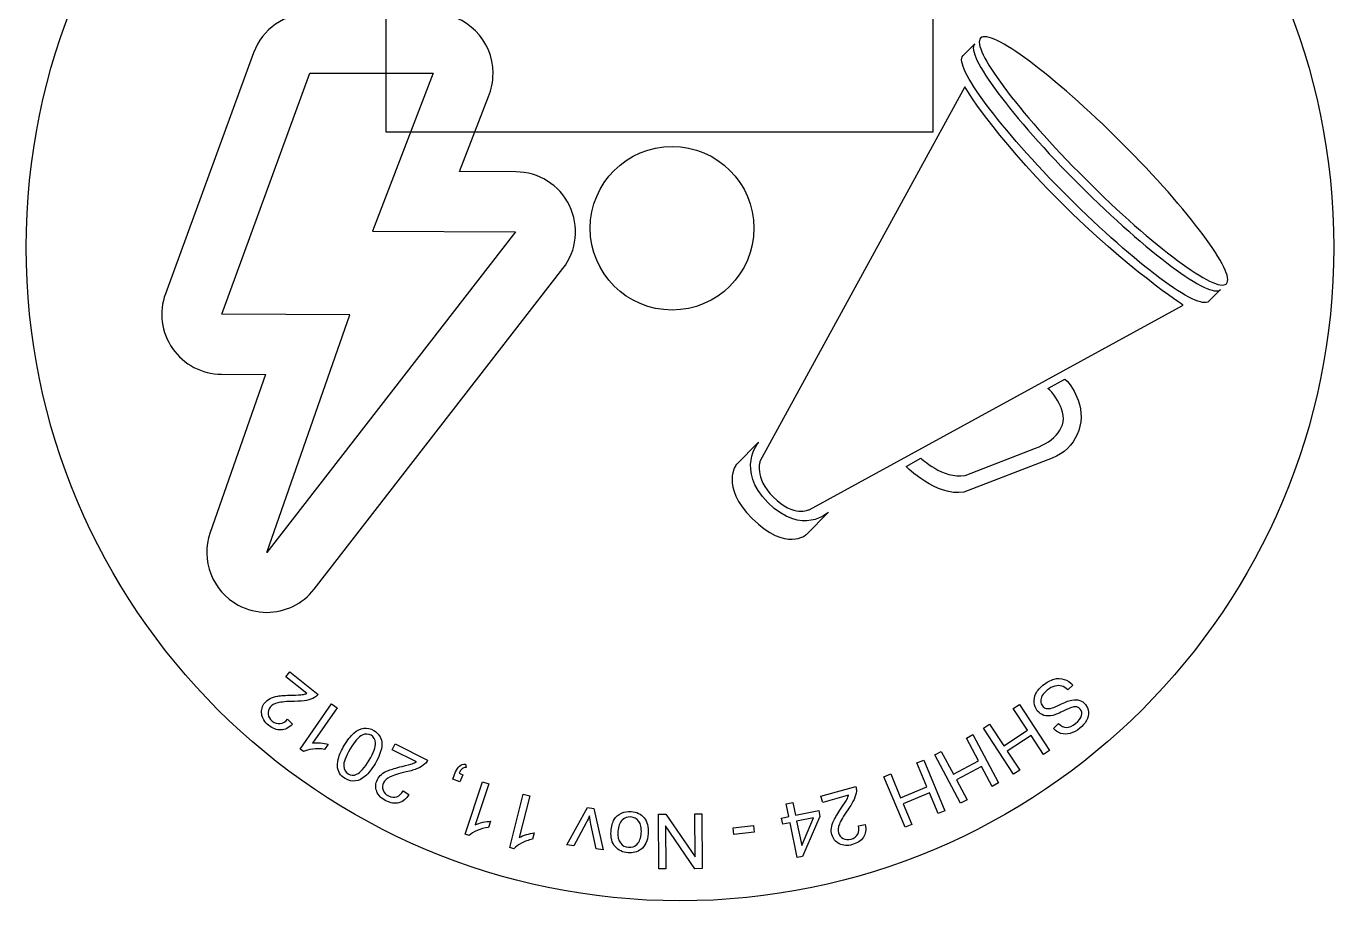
# Model space of a CAD drawing. Extents: x 63.2 to 159.4, y 92.9 to 134.7.
# Drawn here: x 63.21 to 103.16, y 94.49 to 121.22 of the extents above; entities that cross this region are included whole.
import ezdxf

# ---------------------------------------------------------------- set-up
doc = ezdxf.new("R2010")
doc.units = 0
doc.layers.add('Layer_1', color=7, linetype='CONTINUOUS')

msp = doc.modelspace()

# ---------------------------------------------------------------- linework, layer by layer
at = {"layer": 'Layer_1', "color": 7}
for points in [[(74.212047, 134.672721), (90.908112, 134.672721), (90.908112, 117.976656), (74.212047, 117.976656), (74.212047, 134.672721), (74.212047, 134.672721)], [(91.833316, 120.318556), (92.189578, 120.674818)], [(70.16054, 120.407973), (67.465746, 113.043135)], [(70.562223, 105.137733), (73.101878, 112.394185), (69.187331, 112.413188), (71.88212, 119.77803), (75.641763, 119.77803), (73.789325, 114.953085), (78.162398, 114.934066), (70.562223, 105.13773), (70.562223, 105.137733)], [(78.170419, 116.76703), (76.452262, 116.774591), (77.332193, 119.066765)], [(91.888171, 119.364693), (85.637173, 107.936933)], [(95.571167, 116.548242), (95.571167, 116.548242)], [(94.790281, 115.87138), (94.790281, 115.87138)], [(79.810208, 115.736553), (79.810208, 115.736548)], [(85.444682, 115.043247), (85.444682, 115.043247)], [(72.010682, 104.013986), (79.610849, 113.810102)], [(99.697861, 113.166535), (99.341599, 112.810273), (99.341599, 112.810273)], [(87.131768, 106.442337), (98.559291, 112.693573)], [(69.178175, 110.580016), (70.522132, 110.573598), (68.831931, 105.743371)], [(94.428687, 110.14891), (94.943472, 110.431716)], [(94.842766, 109.523941), (94.842766, 109.523941)], [(95.348547, 109.791345), (95.348547, 109.791345)], [(85.58836, 108.503967), (84.910786, 107.826393)], [(91.895754, 107.487784), (94.051336, 108.319023)], [(90.093354, 107.75969), (90.548308, 108.014654), (90.548308, 108.014654)], [(94.562211, 108.018327), (91.863409, 106.978212)], [(87.049545, 105.687635), (87.727118, 106.365208), (87.727118, 106.365208)], [(71.144581, 101.337163), (71.268906, 101.490877), (72.129879, 100.794509)], [(71.783424, 100.820454), (71.144581, 101.337163)], [(95.186058, 101.07877), (95.03392, 100.934129)], [(95.186058, 101.07867), (95.186058, 101.07877)], [(71.686296, 99.047277), (71.577519, 99.12304), (72.538924, 100.503367)], [(72.538924, 100.503367), (72.707715, 100.385806), (71.958577, 99.310231)], [(93.554697, 100.484601), (94.477396, 99.086304), (94.292355, 98.964202), (93.913458, 99.538399), (93.186647, 99.058798), (93.565547, 98.484601), (93.380505, 98.362496), (92.457806, 99.760793), (92.642847, 99.882895), (93.07776, 99.223809), (93.804571, 99.70341), (93.369655, 100.362499), (93.554697, 100.484601)], [(71.195809, 100.037616), (71.34653, 99.887786)], [(94.597031, 99.758828), (94.753275, 99.903819)], [(92.133079, 99.567449), (92.921186, 98.089108), (92.725553, 97.984816), (92.401924, 98.591884), (91.63351, 98.18224), (91.957139, 97.575171), (91.761506, 97.47088), (90.973397, 98.949221), (91.16903, 99.053513), (91.540506, 98.356696), (92.30892, 98.76634), (91.937447, 99.463157), (92.133079, 99.567449)], [(72.437888, 99.278591), (72.324244, 99.115425)], [(74.397934, 99.106006), (74.486466, 99.282773), (75.476568, 98.786892)], [(75.132589, 98.738049), (74.397934, 99.106006)], [(73.687131, 98.786388), (73.687131, 98.786403)], [(90.631989, 98.787111), (91.278042, 97.2414), (91.073492, 97.155905), (90.808196, 97.790639), (90.004764, 97.454832), (90.27006, 96.820098), (90.065511, 96.734606), (89.419458, 98.280316), (89.624008, 98.365811), (89.928524, 97.637238), (90.731959, 97.973045), (90.42744, 98.701616), (90.631989, 98.787111)], [(73.868844, 98.678352), (73.868844, 98.678352)], [(76.549819, 98.343057), (76.464223, 98.124987), (76.246154, 98.210582), (76.33175, 98.428651)], [(76.441317, 98.385643), (76.549819, 98.343057)], [(76.630484, 98.667411), (76.651521, 98.564626)], [(76.746772, 96.484655), (76.620929, 96.526315), (77.149604, 98.12323)], [(77.149604, 98.12323), (77.344879, 98.058582), (76.932928, 96.814247)], [(87.547003, 97.491746), (87.493048, 97.68194), (88.55835, 97.984153)], [(74.726211, 97.847545), (74.905517, 97.733458)], [(78.112626, 96.080177), (77.984094, 96.11261), (78.395634, 97.743639)], [(78.395634, 97.743639), (78.595081, 97.693316), (78.274404, 96.422398)], [(86.631839, 97.494615), (86.713078, 97.101817), (87.424812, 97.24902), (87.463003, 97.064371), (86.934212, 95.846404), (86.769707, 95.812382), (86.549832, 96.875508), (86.328254, 96.829683), (86.290065, 97.014332), (86.511643, 97.060157), (86.430405, 97.452955), (86.631839, 97.494615)], [(88.337444, 97.715971), (87.547003, 97.491746)], [(80.315593, 96.867499), (79.94348, 96.172789), (79.734211, 96.202808), (80.361282, 97.338894), (80.55132, 97.311632)], [(80.55132, 97.311632), (80.835984, 96.044755), (80.621059, 96.075588), (80.466355, 96.832017)], [(83.850822, 97.145954), (83.862892, 95.470706), (83.635488, 95.469), (82.746106, 96.777946), (82.755583, 95.462659), (82.543034, 95.461238), (82.530965, 97.136488), (82.758369, 97.138194), (83.647759, 95.828105), (83.638274, 97.144535), (83.850822, 97.145954)], [(77.401414, 96.920367), (77.338921, 96.731601)], [(85.434909, 96.786567), (85.457675, 96.580986), (84.829566, 96.511428), (84.8068, 96.717012), (85.434909, 96.786567)], [(86.751266, 96.917171), (86.904254, 96.177457), (87.264925, 97.023405), (86.751266, 96.917171)], [(88.638503, 96.784574), (88.847814, 96.821383)], [(78.733966, 96.562192), (78.685319, 96.369394)], [(82.003736, 96.559215), (82.003736, 96.559215)], [(82.214563, 96.543491), (82.214563, 96.543491)]]:
    msp.add_lwpolyline(points, dxfattribs=at)
at = {"layer": 'Layer_1', "color": 1}
msp.add_lwpolyline([(103.163082, 114.462965), (103.163082, 114.462965)], dxfattribs=at)
for points in [[(63.210723, 114.462965), (63.210723, 125.495505), (72.154364, 134.439145), (83.186902, 134.439145)], [(83.186902, 134.439145), (94.219442, 134.439145), (103.163082, 125.495505), (103.163082, 114.462965)], [(83.186902, 94.486786), (72.154364, 94.486786), (63.210723, 103.430426), (63.210723, 114.462965)], [(103.163082, 114.462965), (103.163082, 103.430426), (94.219442, 94.486786), (83.186902, 94.486786)]]:
    msp.add_open_spline(points, degree=3, dxfattribs=at)
at = {"layer": 'Layer_1', "color": 7}
for points in [[(71.882134, 121.611234), (71.112653, 121.611234), (70.424977, 121.130709), (70.16054, 120.407973)], [(77.475411, 119.778043), (77.475411, 120.790423), (76.655288, 121.611234), (75.64268, 121.611234)], [(96.678933, 117.656008), (94.605545, 119.729396), (92.67675, 121.162227), (92.370849, 120.856326)], [(92.189578, 120.674818), (91.883788, 120.369028), (93.316656, 118.439975), (95.389778, 116.366853)], [(92.370849, 120.856326), (92.064948, 120.550425), (93.497779, 118.62163), (95.571167, 116.548242)], [(95.033634, 116.010709), (92.960512, 118.083831), (91.527644, 120.012884), (91.833316, 120.318556)], [(77.332193, 119.066765), (77.424311, 119.285373), (77.475411, 119.525751), (77.475411, 119.778043)], [(94.790281, 115.87138), (92.719647, 117.942013), (91.888171, 119.364693), (91.888171, 119.364693)], [(80.444682, 115.043247), (80.444682, 116.423959), (81.563969, 117.543247), (82.944682, 117.543247)], [(82.944682, 117.543247), (84.325393, 117.543247), (85.444682, 116.423959), (85.444682, 115.043247)], [(99.879251, 113.347925), (100.185152, 113.653826), (98.752321, 115.582621), (96.678933, 117.656008)], [(79.810208, 115.736548), (79.504525, 116.364416), (78.868636, 116.763822), (78.170419, 116.76703)], [(95.389778, 116.366853), (97.463018, 114.293613), (99.392071, 112.860745), (99.697861, 113.166535)], [(95.571167, 116.548242), (97.644555, 114.474855), (99.57335, 113.042024), (99.879251, 113.347925)], [(98.559291, 112.693573), (98.559291, 112.693573), (96.897287, 113.764374), (94.790281, 115.87138)], [(99.341599, 112.810273), (99.035808, 112.504482), (97.106874, 113.937469), (95.033634, 116.010709)], [(79.610849, 113.810102), (80.03867, 114.361888), (80.116121, 115.108915), (79.810208, 115.736553)], [(82.944682, 112.543247), (81.563969, 112.543247), (80.444682, 113.662536), (80.444682, 115.043247)], [(85.444682, 115.043247), (85.444682, 113.662536), (84.325393, 112.543247), (82.944682, 112.543247)], [(67.465746, 113.043135), (67.260429, 112.482405), (67.341318, 111.856831), (67.682062, 111.366683)], [(67.682062, 111.366683), (68.023036, 110.876533), (68.581242, 110.582994), (69.178175, 110.580016)], [(94.943472, 110.431716), (95.130786, 110.284448), (95.255779, 110.030077), (95.348547, 109.791345)], [(94.842766, 109.523941), (94.76931, 109.71469), (94.57868, 110.03138), (94.428687, 110.14891)], [(94.051336, 108.319023), (94.616, 108.537259), (95.060528, 108.959987), (94.842766, 109.523941)], [(95.348547, 109.791345), (95.621994, 109.085455), (95.269286, 108.291773), (94.562211, 108.018327)], [(85.872706, 106.659033), (84.878916, 107.652823), (85.58836, 108.503967), (85.58836, 108.503967)], [(85.637173, 107.936933), (85.637173, 107.936933), (85.436946, 107.429137), (86.035968, 106.830115)], [(90.548308, 108.014654), (90.548308, 108.014654), (91.225052, 107.369899), (91.895754, 107.487784)], [(84.910786, 107.826393), (84.910786, 107.826393), (84.395172, 107.169079), (85.388962, 106.175289)], [(91.863409, 106.978212), (91.022929, 106.830115), (90.093354, 107.75969), (90.093354, 107.75969)], [(86.035968, 106.830115), (86.667691, 106.198392), (87.132479, 106.441626), (87.131768, 106.442337)], [(87.727118, 106.365208), (87.728066, 106.36426), (86.920404, 105.611335), (85.872706, 106.659033)], [(85.388962, 106.175289), (86.43666, 105.127591), (87.050492, 105.686687), (87.049545, 105.687635)], [(68.831931, 105.743371), (68.535183, 104.895293), (68.89678, 103.956929), (69.686197, 103.527503)], [(70.561316, 103.304313), (71.112648, 103.304313), (71.652981, 103.55294), (72.010682, 104.013986)], [(69.686197, 103.527503), (69.963009, 103.376951), (70.263881, 103.304313), (70.561316, 103.304313)], [(94.274252, 101.076762), (94.392808, 101.171254), (94.505923, 101.233158), (94.613593, 101.262469)], [(94.613593, 101.262469), (94.721265, 101.291781), (94.825546, 101.289907), (94.92644, 101.256811)], [(94.92644, 101.256811), (95.027335, 101.223729), (95.113876, 101.16435), (95.186058, 101.07867)], [(70.661639, 100.671016), (70.723688, 100.704118), (70.80196, 100.728507), (70.896454, 100.744183)], [(70.896454, 100.744183), (70.990951, 100.759849), (71.134942, 100.769801), (71.328428, 100.773997)], [(71.328428, 100.773997), (71.489546, 100.776954), (71.595346, 100.78176), (71.645829, 100.788441)], [(71.645829, 100.788441), (71.696314, 100.795123), (71.742179, 100.805814), (71.783424, 100.820454)], [(72.02139, 100.698536), (71.952043, 100.657621), (71.870234, 100.628256), (71.775965, 100.610437)], [(72.129879, 100.794509), (72.099922, 100.75505), (72.063759, 100.72306), (72.02139, 100.698536)], [(94.005398, 100.543179), (93.996158, 100.636655), (94.015293, 100.730316), (94.062753, 100.824164)], [(94.062753, 100.824164), (94.110219, 100.918013), (94.180719, 101.002211), (94.274252, 101.076762)], [(94.254579, 100.758678), (94.219609, 100.698659), (94.203414, 100.641668), (94.20599, 100.587702)], [(94.406229, 100.927771), (94.340099, 100.875065), (94.289549, 100.8187), (94.254579, 100.758678)], [(94.638281, 101.049157), (94.558049, 101.027576), (94.480697, 100.987128), (94.406229, 100.927771)], [(94.851289, 101.052341), (94.789516, 101.07179), (94.718513, 101.070738), (94.638281, 101.049157)], [(95.03392, 100.934129), (94.97394, 100.993491), (94.913065, 101.032896), (94.851289, 101.052341)], [(70.406208, 100.19711), (70.389407, 100.325346), (70.422446, 100.440698), (70.505327, 100.543176)], [(70.505327, 100.543176), (70.547489, 100.595302), (70.599593, 100.637915), (70.661639, 100.671016)], [(70.666828, 100.406672), (70.615566, 100.34329), (70.594985, 100.271508), (70.605084, 100.191319)], [(70.89705, 100.538669), (70.792438, 100.511089), (70.715698, 100.46709), (70.666828, 100.406672)], [(71.40718, 100.582431), (71.171708, 100.580725), (71.001665, 100.566252), (70.89705, 100.538669)], [(71.775965, 100.610437), (71.681696, 100.59261), (71.558768, 100.583284), (71.40718, 100.582431)], [(94.102577, 100.298408), (94.047021, 100.368115), (94.014631, 100.449703), (94.005398, 100.543179)], [(94.305596, 100.15553), (94.226282, 100.180494), (94.158609, 100.228108), (94.102577, 100.298408)], [(94.20599, 100.587702), (94.208549, 100.533742), (94.226007, 100.486506), (94.258292, 100.445992)], [(94.258292, 100.445992), (94.291058, 100.404887), (94.331581, 100.378487), (94.379866, 100.366798)], [(94.379866, 100.366798), (94.428151, 100.355112), (94.488007, 100.360685), (94.559437, 100.383517)], [(94.559437, 100.383517), (94.605509, 100.397818), (94.700231, 100.438497), (94.843604, 100.505519)], [(94.93756, 100.30424), (94.771259, 100.223815), (94.652398, 100.174623), (94.580977, 100.156667)], [(94.843604, 100.505519), (94.98698, 100.572544), (95.093003, 100.612476), (95.161677, 100.625319)], [(95.273382, 100.419189), (95.215802, 100.42297), (95.103862, 100.384665), (94.93756, 100.30424)], [(95.161677, 100.625319), (95.250348, 100.642407), (95.329375, 100.63891), (95.398757, 100.614799)], [(95.416914, 100.343614), (95.379402, 100.390679), (95.331558, 100.41587), (95.273382, 100.419189)], [(95.398757, 100.614799), (95.468136, 100.590687), (95.526807, 100.548561), (95.574765, 100.488389)], [(95.45573, 100.147313), (95.473075, 100.223968), (95.460109, 100.289401), (95.416914, 100.343614)], [(95.574765, 100.488389), (95.627471, 100.422259), (95.657971, 100.345493), (95.666259, 100.258085)], [(70.618891, 99.853129), (70.493908, 99.954219), (70.423014, 100.068878), (70.406208, 100.19711)], [(70.605084, 100.191319), (70.615187, 100.111129), (70.656666, 100.041571), (70.729523, 99.982644)], [(70.729523, 99.982644), (70.806529, 99.920361), (70.886818, 99.893637), (70.970389, 99.902469)], [(70.970389, 99.902469), (71.053962, 99.911311), (71.129102, 99.956352), (71.195809, 100.037616)], [(71.34653, 99.887786), (71.236104, 99.774273), (71.118174, 99.715087), (70.99274, 99.710222)], [(94.580977, 100.156667), (94.476705, 100.131049), (94.38491, 100.130708), (94.305596, 100.15553)], [(94.753275, 99.903819), (94.828216, 99.828131), (94.908309, 99.789675), (94.993556, 99.788447)], [(94.993556, 99.788447), (95.078804, 99.78731), (95.171768, 99.826735), (95.272452, 99.906981)], [(95.272452, 99.906981), (95.377307, 99.990554), (95.438398, 100.070664), (95.45573, 100.147313)], [(95.606175, 99.99611), (95.557827, 99.908869), (95.489569, 99.83011), (95.401398, 99.759832)], [(95.666259, 100.258085), (95.674533, 100.170679), (95.654516, 100.083356), (95.606175, 99.99611)], [(70.99274, 99.710222), (70.867309, 99.70536), (70.742693, 99.752997), (70.618891, 99.853129)], [(72.929829, 99.236715), (73.030289, 99.405657), (73.128729, 99.531706), (73.22515, 99.614858)], [(73.474891, 99.550768), (73.372834, 99.50509), (73.251718, 99.364384), (73.111542, 99.12865)], [(73.22515, 99.614858), (73.321572, 99.69801), (73.421165, 99.74737), (73.523929, 99.762931)], [(73.749774, 99.546872), (73.668577, 99.595154), (73.576949, 99.596456), (73.474891, 99.550768)], [(73.523929, 99.762931), (73.626694, 99.778484), (73.73079, 99.754942), (73.836215, 99.692244)], [(73.884774, 99.307717), (73.875972, 99.418873), (73.830973, 99.49859), (73.749774, 99.546872)], [(73.836215, 99.692244), (73.975038, 99.609695), (74.054473, 99.495099), (74.074522, 99.34845)], [(94.825904, 99.603678), (94.737555, 99.632634), (94.661263, 99.684351), (94.597031, 99.758828)], [(95.10708, 99.601972), (95.00798, 99.574137), (94.914254, 99.574705), (94.825904, 99.603678)], [(95.401398, 99.759832), (95.304288, 99.682435), (95.206183, 99.629814), (95.10708, 99.601972)], [(71.964345, 99.126571), (71.849728, 99.112639), (71.757044, 99.086202), (71.686296, 99.047277)], [(71.958577, 99.310231), (72.026209, 99.320694), (72.106499, 99.322315), (72.199448, 99.31515)], [(72.324244, 99.115425), (72.198932, 99.136779), (72.078966, 99.140503), (71.964345, 99.126571)], [(72.199448, 99.31515), (72.292398, 99.307985), (72.371879, 99.295787), (72.437888, 99.278591)], [(72.759865, 98.877098), (72.788292, 98.974091), (72.844947, 99.093964), (72.929829, 99.236715)], [(73.111542, 99.12865), (72.97059, 98.891604), (72.904611, 98.717669), (72.913607, 98.60684)], [(73.687131, 98.786403), (73.827696, 99.022794), (73.893577, 99.196564), (73.884774, 99.307717)], [(74.074522, 99.34845), (74.098215, 99.172158), (74.029656, 98.948791), (73.868844, 98.678352)], [(72.721922, 98.60982), (72.718795, 98.69101), (72.731442, 98.780105), (72.759865, 98.877098)], [(73.306672, 98.354501), (73.419748, 98.406035), (73.546567, 98.549997), (73.687131, 98.786388)], [(75.005039, 98.67732), (75.052921, 98.694664), (75.095437, 98.714908), (75.132589, 98.738049)], [(75.476568, 98.786892), (75.455755, 98.741933), (75.42728, 98.702941), (75.391142, 98.669916)], [(72.786294, 98.389396), (72.746512, 98.455156), (72.725055, 98.52863), (72.721922, 98.60982)], [(72.961873, 98.221838), (72.884606, 98.267786), (72.826079, 98.32364), (72.786294, 98.389396)], [(72.913607, 98.60684), (72.922606, 98.496017), (72.968357, 98.416072), (73.050863, 98.367011)], [(73.050863, 98.367011), (73.132062, 98.318729), (73.217332, 98.314558), (73.306672, 98.354501)], [(73.571864, 98.298533), (73.475116, 98.215578), (73.375457, 98.16648), (73.272886, 98.151242)], [(73.868844, 98.678352), (73.767607, 98.508098), (73.668614, 98.381492), (73.571864, 98.298533)], [(73.943498, 98.193548), (73.973522, 98.25349), (74.015294, 98.306273), (74.068814, 98.351891)], [(74.068814, 98.351891), (74.122337, 98.397511), (74.193572, 98.438091), (74.282519, 98.473635)], [(74.282519, 98.473635), (74.371469, 98.509179), (74.509993, 98.549716), (74.698092, 98.595245)], [(74.816036, 98.424995), (74.586365, 98.373019), (74.423388, 98.322363), (74.327104, 98.273026)], [(74.698092, 98.595245), (74.854843, 98.632617), (74.957159, 98.659976), (75.005039, 98.67732)], [(75.170271, 98.531311), (75.082004, 98.493723), (74.963925, 98.458284), (74.816036, 98.424995)], [(75.391142, 98.669916), (75.332164, 98.615103), (75.25854, 98.568902), (75.170271, 98.531311)], [(76.33175, 98.428651), (76.363205, 98.508786), (76.402789, 98.567932), (76.450501, 98.606084)], [(76.531476, 98.521513), (76.498829, 98.494644), (76.468776, 98.449344), (76.441317, 98.385643)], [(76.450501, 98.606084), (76.498214, 98.644238), (76.558208, 98.664678), (76.630484, 98.667411)], [(76.651521, 98.564626), (76.60414, 98.562635), (76.564125, 98.548391), (76.531476, 98.521513)], [(73.272886, 98.151242), (73.170317, 98.136002), (73.066646, 98.159545), (72.961873, 98.221838)], [(73.920772, 97.834286), (73.876904, 97.955948), (73.88448, 98.075702), (73.943498, 98.193548)], [(74.130482, 98.094797), (74.093979, 98.021912), (74.089244, 97.947387), (74.116277, 97.871218)], [(74.327104, 98.273026), (74.230823, 98.223689), (74.165282, 98.164279), (74.130482, 98.094797)], [(88.55835, 97.984153), (88.573334, 97.936929), (88.578623, 97.888937), (88.574244, 97.840181)], [(74.202171, 97.543816), (74.058443, 97.615802), (73.964643, 97.712625), (73.920772, 97.834286)], [(74.116277, 97.871218), (74.143314, 97.795055), (74.198724, 97.735988), (74.282508, 97.694024)], [(74.597947, 97.484266), (74.476465, 97.452665), (74.34454, 97.472523), (74.202171, 97.543816)], [(74.282508, 97.694024), (74.371063, 97.649674), (74.455212, 97.640761), (74.534954, 97.667269)], [(74.534954, 97.667269), (74.614698, 97.693796), (74.678451, 97.753884), (74.726211, 97.847545)], [(74.905517, 97.733458), (74.821954, 97.598936), (74.719431, 97.515872), (74.597947, 97.484266)], [(88.113168, 97.317373), (88.203624, 97.450735), (88.260669, 97.539969), (88.284297, 97.58508)], [(88.284297, 97.58508), (88.307924, 97.630192), (88.325644, 97.673822), (88.337444, 97.715971)], [(88.504786, 97.588842), (88.465014, 97.501539), (88.40179, 97.3957), (88.315118, 97.271332)], [(88.574244, 97.840181), (88.567705, 97.759929), (88.544557, 97.676148), (88.504786, 97.588842)], [(80.424161, 97.085127), (80.396977, 97.024377), (80.360786, 96.951834), (80.315593, 96.867499)], [(80.466355, 96.832017), (80.449597, 96.913697), (80.435532, 96.998066), (80.424161, 97.085127)], [(81.176852, 96.973187), (81.230228, 97.058975), (81.30339, 97.123233), (81.396337, 97.165965)], [(81.396337, 97.165965), (81.489287, 97.208697), (81.588563, 97.226129), (81.694166, 97.218259)], [(81.694166, 97.218259), (81.863588, 97.205634), (81.996483, 97.141112), (82.092851, 97.024685)], [(87.888556, 96.947185), (87.93021, 97.033442), (88.00508, 97.156838), (88.113168, 97.317373)], [(88.315118, 97.271332), (88.180701, 97.077988), (88.094615, 96.930623), (88.056856, 96.829237)], [(76.932928, 96.814247), (76.994785, 96.843527), (77.071286, 96.867954), (77.162432, 96.887535)], [(77.338921, 96.731601), (77.212713, 96.716418), (77.096654, 96.685815), (76.990744, 96.639822)], [(77.162432, 96.887535), (77.25358, 96.907126), (77.33324, 96.918061), (77.401414, 96.920367)], [(81.079381, 96.610886), (81.090988, 96.766633), (81.123478, 96.887399), (81.176852, 96.973187)], [(81.418805, 96.952309), (81.345416, 96.879853), (81.302805, 96.764233), (81.290973, 96.605447)], [(81.681599, 97.049612), (81.579795, 97.057203), (81.492197, 97.024761), (81.418805, 96.952309)], [(81.928252, 96.914922), (81.866381, 96.997073), (81.784164, 97.041969), (81.681599, 97.049612)], [(82.003736, 96.559215), (82.015285, 96.714203), (81.990122, 96.832771), (81.928252, 96.914922)], [(82.092851, 97.024685), (82.18922, 96.90826), (82.229791, 96.747862), (82.214563, 96.543491)], [(87.827391, 96.511706), (87.809109, 96.576204), (87.804304, 96.643345), (87.813004, 96.713125)], [(87.813004, 96.713125), (87.821704, 96.782911), (87.846902, 96.860931), (87.888556, 96.947185)], [(88.056856, 96.829237), (88.019097, 96.727853), (88.010823, 96.639782), (88.032034, 96.565024)], [(88.619026, 96.522471), (88.659975, 96.595856), (88.666469, 96.683225), (88.638503, 96.784574)], [(88.847814, 96.821383), (88.876927, 96.665722), (88.857311, 96.535235), (88.789001, 96.42993)], [(76.990744, 96.639822), (76.884836, 96.593832), (76.803512, 96.54211), (76.746772, 96.484655)], [(78.274404, 96.422398), (78.333976, 96.456083), (78.408505, 96.485992), (78.497992, 96.512124)], [(78.685319, 96.369394), (78.560544, 96.345084), (78.447008, 96.306168), (78.34471, 96.25262)], [(78.497992, 96.512124), (78.587481, 96.538254), (78.666138, 96.55495), (78.733966, 96.562192)], [(81.204118, 96.14723), (81.10664, 96.264121), (81.065061, 96.418674), (81.079381, 96.610886)], [(81.290973, 96.605447), (81.279821, 96.455782), (81.305371, 96.339858), (81.367621, 96.257675)], [(81.876412, 96.219191), (81.949747, 96.290888), (81.992188, 96.40423), (82.003736, 96.559215)], [(82.214563, 96.543491), (82.197864, 96.319369), (82.123196, 96.158009), (81.990561, 96.05941)], [(88.05306, 96.231244), (87.938587, 96.291425), (87.863362, 96.38491), (87.827391, 96.511706)], [(88.032034, 96.565024), (88.054269, 96.4866), (88.101081, 96.428409), (88.17243, 96.390443)], [(88.17243, 96.390443), (88.243783, 96.352479), (88.324532, 96.346286), (88.414682, 96.371848)], [(88.414682, 96.371848), (88.50996, 96.398887), (88.578074, 96.449086), (88.619026, 96.522471)], [(88.789001, 96.42993), (88.720677, 96.324629), (88.609925, 96.250249), (88.456745, 96.206792)], [(78.34471, 96.25262), (78.242414, 96.199075), (78.165053, 96.141595), (78.112626, 96.080177)], [(81.599912, 95.953298), (81.433531, 95.965695), (81.3016, 96.03034), (81.204118, 96.14723)], [(81.367621, 96.257675), (81.429872, 96.175498), (81.51152, 96.130643), (81.612564, 96.123114)], [(81.990561, 96.05941), (81.879797, 95.977517), (81.749581, 95.942147), (81.599912, 95.953298)], [(81.612564, 96.123114), (81.71513, 96.115465), (81.803079, 96.147509), (81.876412, 96.219191)], [(88.456745, 96.206792), (88.302099, 96.162923), (88.167537, 96.171074), (88.05306, 96.231244)]]:
    msp.add_open_spline(points, degree=3, dxfattribs=at)

doc.saveas('drawing.dxf')
